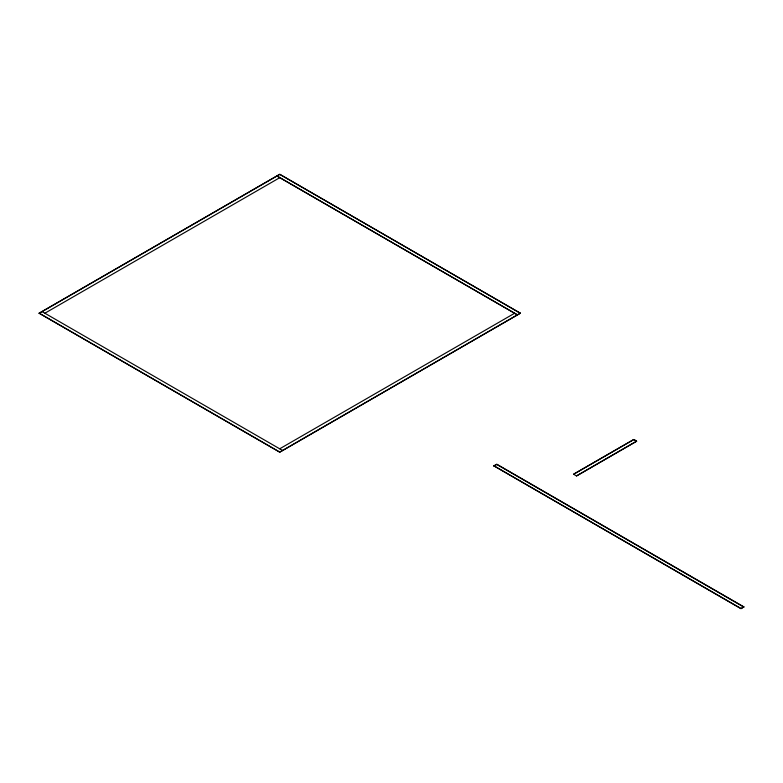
<?xml version="1.0" encoding="UTF-8"?>
<svg xmlns="http://www.w3.org/2000/svg" width="783" height="783" viewBox="0 0 783 783"><rect width="100%" height="100%" fill="white"/><g stroke="black" fill="none" stroke-linecap="round" stroke-linejoin="round"><path stroke-width="1.17" d="M39.15 313.2L279.756 174.286L520.362 313.2L279.756 452.183L39.15 313.2L279.756 452.104L520.362 313.2M39.15 313.269L279.756 174.355L520.362 313.269M279.756 177.682L44.925 313.2M493.916 465.846L496.745 464.211L743.85 606.874L741.021 608.714L493.916 465.846L741.021 608.508L743.85 606.874M493.916 466.051L496.745 464.417L743.85 607.089M573.616 474.214L633.77 439.488L636.657 441.152L576.503 475.947L573.616 474.214L633.77 439.557L636.657 441.221L576.503 475.947M282.643 450.509L42.037 311.595M514.588 313.269L279.756 448.776M517.475 314.864L276.869 175.95L517.475 314.932"/></g></svg>
